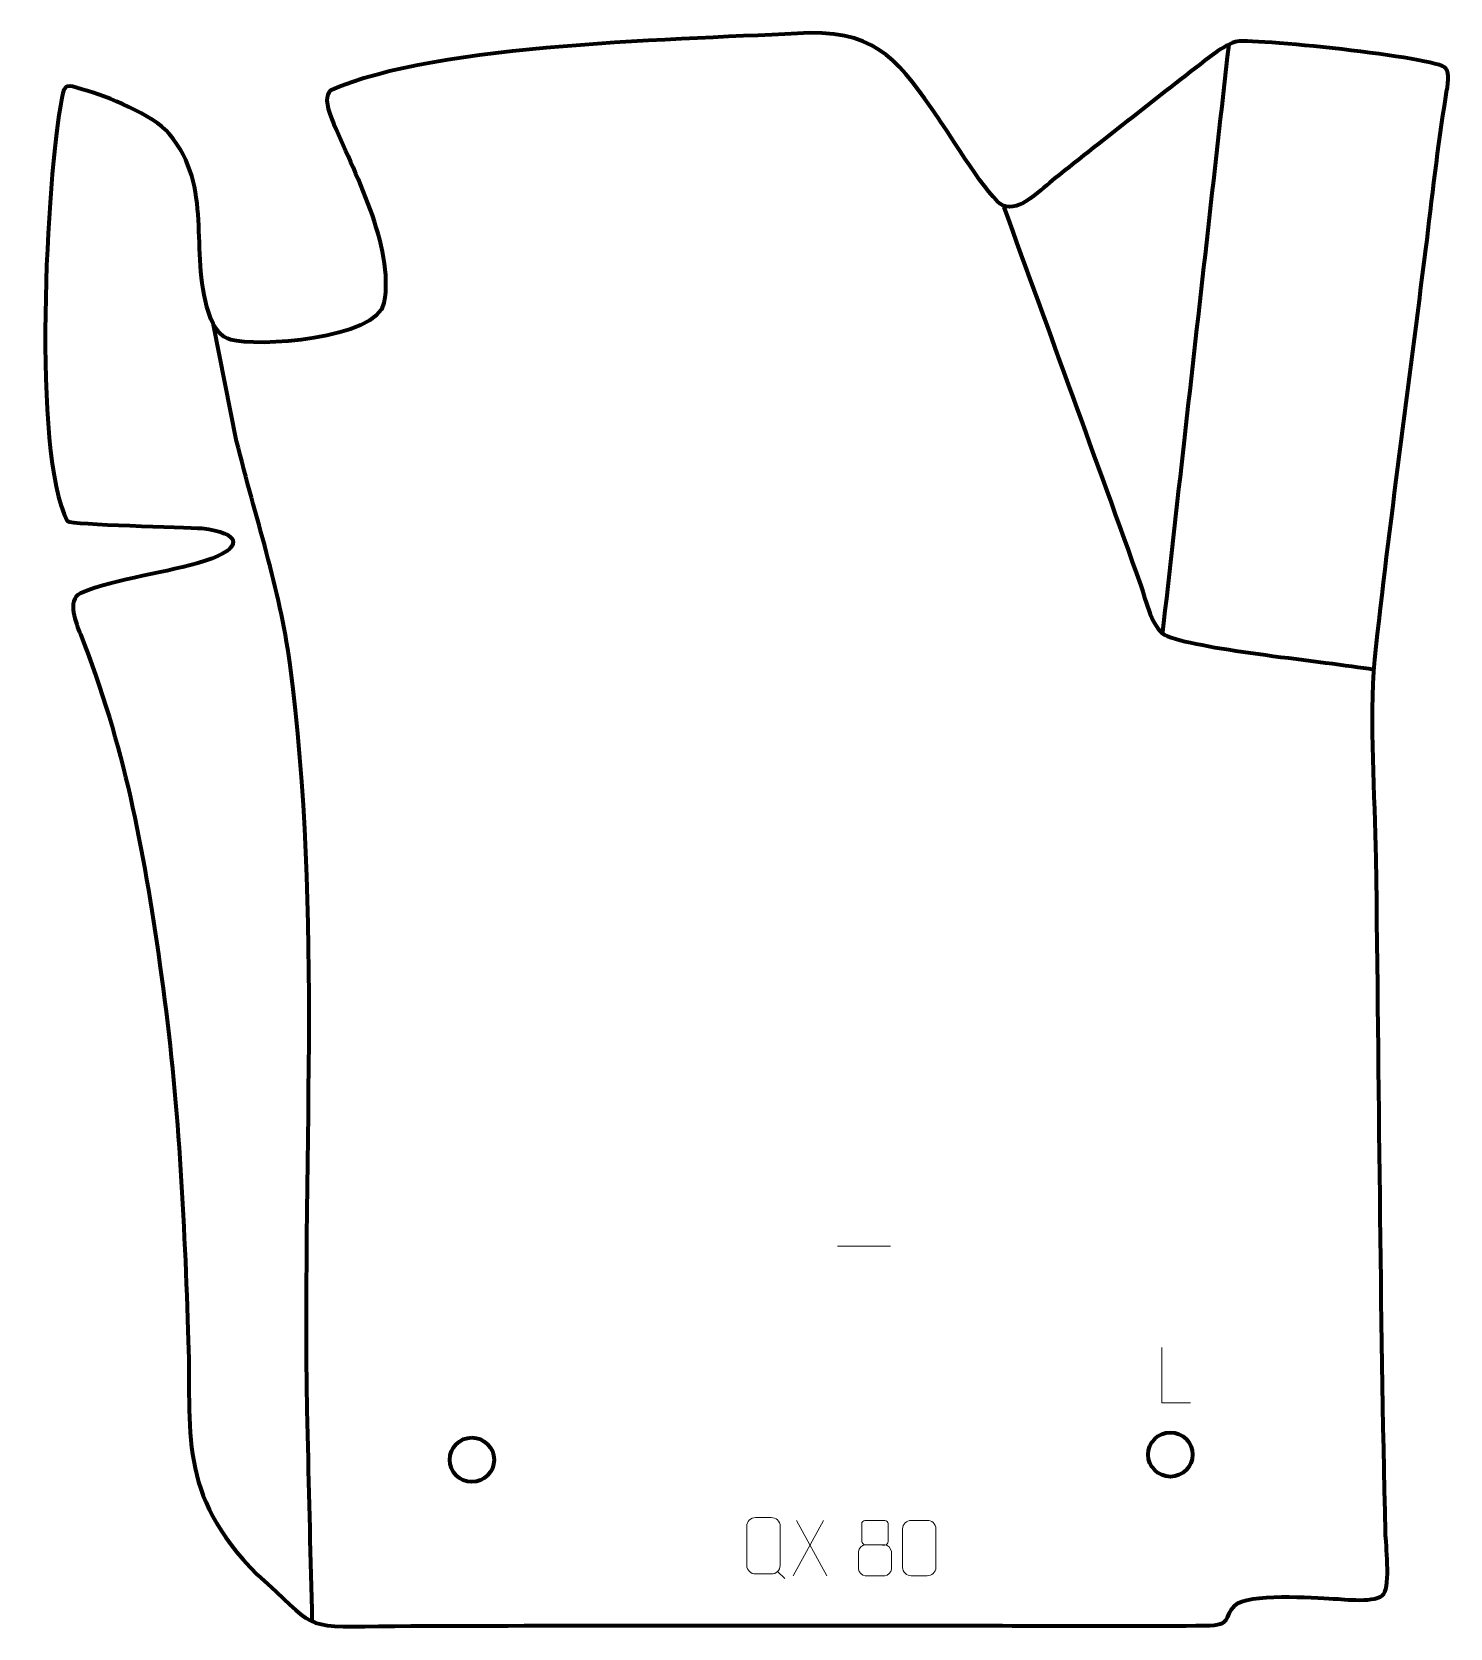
# Model space of a CAD drawing. Header units: millimetres. Extents: x -567 to 73, y 44 to 764.
import ezdxf

# ---------------------------------------------------------------- set-up
doc = ezdxf.new("R2010")
doc.units = ezdxf.units.MM
doc.header["$MEASUREMENT"] = 0
doc.layers.add('layer 2', color=7, linetype='Continuous')
doc.layers.add('layer 3', color=7, linetype='Continuous')

msp = doc.modelspace()

# ---------------------------------------------------------------- linework, layer by layer
at = {"layer": 'layer 2', "color": 142, "lineweight": 200}
for centre in [(-368.3863, 119.8181), (-53.2674, 122.1464)]:
    msp.add_ellipse(centre, major_axis=(0, 10), ratio=1, dxfattribs=at)
at = {"layer": 'layer 2', "color": 142, "lineweight": 158}
for points, knots in [([(-56.7782, 491.8896), (-53.485, 521.1539), (-50.1918, 550.4181), (-46.8986, 579.6824), (-46.8986, 579.6824), (-43.5495, 609.4427), (-40.2005, 639.203), (-36.8515, 668.9633), (-36.8515, 668.9633), (-33.5025, 698.7235), (-30.1534, 728.4838), (-26.8044, 758.2441)], [0, 0, 0, 0, 0.25, 0.25, 0.25, 0.25, 0.5, 0.5, 0.5, 0.5, 1, 1, 1, 1]), ([(-128.4151, 684.9036), (-107.8101, 628.0031), (-86.976, 571.1789), (-66.6003, 514.1963), (-66.6003, 514.1963), (-64.2446, 507.6083), (-61.622, 493.9493), (-54.6174, 491.3265), (-54.6174, 491.3265), (-37.5964, 484.9532), (15.508, 480.1043), (38.5936, 476.3355)], [0, 0, 0, 0, 0.25, 0.25, 0.25, 0.25, 0.5, 0.5, 0.5, 0.5, 1, 1, 1, 1]), ([(-440.414, 46.8782), (-441.0934, 74.8725), (-441.7728, 102.8669), (-442.4521, 130.8612), (-442.4521, 130.8612), (-445.4278, 253.4833), (-435.3012, 364.4784), (-450.5841, 479.5138), (-450.5841, 479.5138), (-454.9668, 512.5029), (-466.1744, 545.1567), (-474.5528, 579.334), (-474.5528, 579.334), (-474.5528, 579.334), (-484.9298, 631.8324), (-484.9298, 631.8324)], [0, 0, 0, 0, 0.2, 0.2, 0.2, 0.2, 0.4, 0.4, 0.4, 0.4, 0.6, 0.6, 0.6, 0.6, 1, 1, 1, 1])]:
    msp.add_open_spline(points, degree=3, knots=knots, dxfattribs=at)
at = {"layer": 'layer 2', "color": 250, "lineweight": 9}
for points in [[(-203.4551, 216.2195), (-203.4551, 216.2195), (-179.4771, 216.2195), (-179.4771, 216.2195)], [(-209.701, 92.415), (-209.701, 92.415), (-223.4416, 67.5192), (-223.4416, 67.5192)], [(-221.987, 92.415), (-221.987, 92.415), (-208.2464, 67.4615), (-208.2464, 67.4615)], [(-230.4971, 69.3906), (-230.4971, 69.3906), (-227.2869, 66.1837), (-227.2869, 66.1837)]]:
    msp.add_open_spline(points, degree=3, dxfattribs=at)
for points, knots in [([(-44.233, 145.5345), (-44.233, 145.5345), (-57.1821, 145.5345), (-57.1821, 145.5345), (-57.1821, 145.5345), (-57.1821, 145.5345), (-57.1821, 170.4881), (-57.1821, 170.4881)], [0, 0, 0, 0, 0.33333333, 0.33333333, 0.33333333, 0.33333333, 1, 1, 1, 1]), ([(-240.4272, 93.692), (-238.0594, 93.692), (-235.6914, 93.692), (-233.3234, 93.692), (-233.3234, 93.692), (-231.3416, 93.7282), (-229.3143, 92.2097), (-229.2872, 89.7281), (-229.2872, 89.7281), (-229.2875, 83.8775), (-229.2875, 78.0266), (-229.2872, 72.1752), (-229.2872, 72.1752), (-229.4294, 69.8099), (-231.1369, 68.3036), (-233.3234, 68.2926), (-233.3234, 68.2926), (-235.6974, 68.2931), (-238.0712, 68.2931), (-240.4447, 68.2926), (-240.4447, 68.2926), (-242.4046, 68.1854), (-244.4124, 70.1039), (-244.4009, 72.1576), (-244.4009, 72.1576), (-244.4006, 78.0316), (-244.4006, 83.9054), (-244.4009, 89.7788), (-244.4009, 89.7788), (-244.3966, 91.9554), (-242.6184, 93.7057), (-240.4272, 93.692)], [0, 0, 0, 0, 0.11111111, 0.11111111, 0.11111111, 0.11111111, 0.22222222, 0.22222222, 0.22222222, 0.22222222, 0.33333333, 0.33333333, 0.33333333, 0.33333333, 0.44444444, 0.44444444, 0.44444444, 0.44444444, 0.55555556, 0.55555556, 0.55555556, 0.55555556, 0.66666667, 0.66666667, 0.66666667, 0.66666667, 0.77777778, 0.77777778, 0.77777778, 0.77777778, 1, 1, 1, 1]), ([(-192.5247, 90.978), (-192.5247, 88.765), (-192.5247, 85.0827), (-192.5247, 82.8694), (-192.5247, 82.8694), (-192.5097, 82.362), (-191.7023, 81.4306), (-191.0022, 81.4318), (-191.0022, 81.4318), (-188.0323, 81.432), (-185.0621, 81.3471), (-182.0917, 81.3468), (-182.0917, 81.3468), (-181.2946, 81.351), (-180.5739, 82.1413), (-180.5765, 82.862), (-180.5765, 82.862), (-180.5768, 85.078), (-180.5768, 88.7627), (-180.5765, 90.978), (-180.5765, 90.978), (-180.595, 91.6888), (-181.2064, 92.4492), (-182.0403, 92.4418), (-182.0403, 92.4418), (-185.0574, 92.4415), (-188.0743, 92.4415), (-191.0909, 92.4418), (-191.0909, 92.4418), (-191.7173, 92.4494), (-192.5414, 91.7384), (-192.5247, 90.978)], [0, 0, 0, 0, 0.11111111, 0.11111111, 0.11111111, 0.11111111, 0.22222222, 0.22222222, 0.22222222, 0.22222222, 0.33333333, 0.33333333, 0.33333333, 0.33333333, 0.44444444, 0.44444444, 0.44444444, 0.44444444, 0.55555556, 0.55555556, 0.55555556, 0.55555556, 0.66666667, 0.66666667, 0.66666667, 0.66666667, 0.77777778, 0.77777778, 0.77777778, 0.77777778, 1, 1, 1, 1]), ([(-170.152, 92.4664), (-167.7859, 92.4664), (-165.4194, 92.4664), (-163.0529, 92.4664), (-163.0529, 92.4664), (-161.0724, 92.502), (-159.0464, 91.0077), (-159.0193, 88.5656), (-159.0193, 88.5656), (-159.0197, 82.8082), (-159.0197, 77.0504), (-159.0193, 71.2922), (-159.0193, 71.2922), (-159.1614, 68.9646), (-160.8678, 67.4823), (-163.0529, 67.4715), (-163.0529, 67.4715), (-165.4253, 67.4719), (-167.7977, 67.4719), (-170.1697, 67.4715), (-170.1697, 67.4715), (-172.1282, 67.3659), (-174.1346, 69.2538), (-174.1232, 71.2748), (-174.1232, 71.2748), (-174.1228, 77.0554), (-174.1228, 82.8357), (-174.1232, 88.6155), (-174.1232, 88.6155), (-174.1189, 90.7575), (-172.3418, 92.48), (-170.152, 92.4664)], [0, 0, 0, 0, 0.11111111, 0.11111111, 0.11111111, 0.11111111, 0.22222222, 0.22222222, 0.22222222, 0.22222222, 0.33333333, 0.33333333, 0.33333333, 0.33333333, 0.44444444, 0.44444444, 0.44444444, 0.44444444, 0.55555556, 0.55555556, 0.55555556, 0.55555556, 0.66666667, 0.66666667, 0.66666667, 0.66666667, 0.77777778, 0.77777778, 0.77777778, 0.77777778, 1, 1, 1, 1]), ([(-193.9835, 78.4598), (-193.9835, 75.289), (-193.9835, 73.5869), (-193.9835, 70.4155), (-193.9835, 70.4155), (-193.992, 69.1936), (-192.2941, 67.5009), (-191.0415, 67.4924), (-191.0415, 67.4924), (-188.0584, 67.4927), (-185.0751, 67.4927), (-182.0917, 67.4924), (-182.0917, 67.4924), (-180.7684, 67.5041), (-179.148, 69.1257), (-179.1591, 70.4249), (-179.1591, 70.4249), (-179.1594, 73.5931), (-179.1594, 75.2919), (-179.1591, 78.4598), (-179.1591, 78.4598), (-179.2288, 79.8402), (-180.8066, 81.4188), (-182.112, 81.4127), (-182.112, 81.4127), (-185.0886, 81.4124), (-188.0652, 81.4124), (-191.0415, 81.4127), (-191.0415, 81.4127), (-192.121, 81.4191), (-193.9673, 79.8402), (-193.9835, 78.4598)], [0, 0, 0, 0, 0.11111111, 0.11111111, 0.11111111, 0.11111111, 0.22222222, 0.22222222, 0.22222222, 0.22222222, 0.33333333, 0.33333333, 0.33333333, 0.33333333, 0.44444444, 0.44444444, 0.44444444, 0.44444444, 0.55555556, 0.55555556, 0.55555556, 0.55555556, 0.66666667, 0.66666667, 0.66666667, 0.66666667, 0.77777778, 0.77777778, 0.77777778, 0.77777778, 1, 1, 1, 1])]:
    msp.add_open_spline(points, degree=3, knots=knots, dxfattribs=at)
at = {"layer": 'layer 3', "color": 242, "lineweight": 158}
msp.add_open_spline([(-487.1521, 637.2701), (-484.6291, 629.3103), (-481.3969, 626.4327), (-477.1198, 625.0743), (-477.1198, 625.0743), (-466.1188, 621.5802), (-411.1351, 625.2768), (-408.0878, 641.674), (-408.0878, 641.674), (-403.3328, 667.2608), (-421.961, 701.1708), (-431.5611, 724.5032), (-431.5611, 724.5032), (-434.5263, 731.71), (-434.333, 735.3943), (-432.1631, 737.4639), (-432.1631, 737.4639), (-384.5422, 759.0054), (-271.8011, 760.3645), (-216.0466, 763.5158), (-216.0466, 763.5158), (-184.3451, 763.923), (-174.8977, 749.3576), (-157.9719, 725.1535), (-157.9719, 725.1535), (-153.1693, 718.093), (-134.6101, 687.9229), (-128.7883, 685.5696), (-128.7883, 685.5696), (-121.166, 682.4884), (-111.2692, 693.2266), (-105.5243, 697.8056), (-105.5243, 697.8056), (-82.2785, 716.1357), (-58.893, 734.5656), (-35.5083, 752.7066), (-35.5083, 752.7066), (-30.8731, 756.2002), (-27.2069, 758.3047), (-23.8999, 759.4638), (-23.8999, 759.4638), (-18.7299, 761.2758), (67.3326, 752.6067), (71.0713, 747.4832), (71.0713, 747.4832), (72.941, 744.9208), (72.0272, 740.812), (71.0374, 734.7026), (71.0374, 734.7026), (67.4173, 712.3582), (64.8252, 688.4681), (62.0001, 665.8993), (62.0001, 665.8993), (54.2932, 604.3476), (45.7424, 542.4938), (38.9264, 480.8812), (38.9264, 480.8812), (36.5391, 451.8652), (39.1575, 420.3576), (39.5692, 390.9907), (39.5692, 390.9907), (40.9748, 289.6462), (41.4349, 188.2433), (43.7934, 86.9192), (43.7934, 86.9192), (44.0291, 81.7826), (46.0035, 63.3263), (43.0792, 59.3261), (43.0792, 59.3261), (39.9219, 55.0072), (24.9936, 56.9371), (20.1214, 57.1426), (20.1214, 57.1426), (11.2713, 57.5429), (-18.384, 59.8919), (-24.2376, 54.0517), (-24.2376, 54.0517), (-29.5393, 48.7623), (-24.7704, 45.2204), (-37.5001, 45.0416), (-37.5001, 45.0416), (-83.8342, 44.5274), (-130.4958, 45.142), (-176.8906, 45.0823), (-176.8906, 45.0823), (-254.7445, 44.9823), (-332.6649, 45.1099), (-410.51, 44.7824), (-410.51, 44.7824), (-446.0027, 43.8765), (-438.8675, 44.6875), (-465.1818, 67.8592), (-465.1818, 67.8592), (-501.8981, 105.5651), (-494.6488, 130.0493), (-496.5227, 178.131), (-496.5227, 178.131), (-498.4, 234.5896), (-501.1002, 286.8641), (-509.1722, 342.9421), (-509.1722, 342.9421), (-516.7063, 396.1507), (-525.2224, 441.8223), (-545.043, 492.1851), (-545.043, 492.1851), (-546.8898, 496.8776), (-551.4709, 507.6262), (-545.092, 510.6604), (-545.092, 510.6604), (-528.0568, 517.6671), (-506.2462, 519.7054), (-488.6911, 525.3445), (-488.6911, 525.3445), (-471.0149, 531.0224), (-472.3944, 537.9905), (-490.2482, 540.0106), (-490.2482, 540.0106), (-498.0835, 540.6182), (-548.6539, 541.5066), (-550.9865, 543.3021), (-550.9865, 543.3021), (-566.9198, 573.8867), (-560.4964, 697.7709), (-553.4323, 734.2613), (-553.4323, 734.2613), (-552.1908, 740.6741), (-551.2841, 740.1382), (-544.0608, 738.0187), (-544.0608, 738.0187), (-532.927, 734.7519), (-512.2703, 726.7073), (-504.9507, 717.9461), (-504.9507, 717.9461), (-484.5638, 693.5437), (-496.1686, 665.7164), (-487.1521, 637.2701)], degree=3, knots=[0, 0, 0, 0, 0.02857143, 0.02857143, 0.02857143, 0.02857143, 0.05714286, 0.05714286, 0.05714286, 0.05714286, 0.08571429, 0.08571429, 0.08571429, 0.08571429, 0.11428571, 0.11428571, 0.11428571, 0.11428571, 0.14285714, 0.14285714, 0.14285714, 0.14285714, 0.17142857, 0.17142857, 0.17142857, 0.17142857, 0.2, 0.2, 0.2, 0.2, 0.22857143, 0.22857143, 0.22857143, 0.22857143, 0.25714286, 0.25714286, 0.25714286, 0.25714286, 0.28571429, 0.28571429, 0.28571429, 0.28571429, 0.31428571, 0.31428571, 0.31428571, 0.31428571, 0.34285714, 0.34285714, 0.34285714, 0.34285714, 0.37142857, 0.37142857, 0.37142857, 0.37142857, 0.4, 0.4, 0.4, 0.4, 0.42857143, 0.42857143, 0.42857143, 0.42857143, 0.45714286, 0.45714286, 0.45714286, 0.45714286, 0.48571429, 0.48571429, 0.48571429, 0.48571429, 0.51428571, 0.51428571, 0.51428571, 0.51428571, 0.54285714, 0.54285714, 0.54285714, 0.54285714, 0.57142857, 0.57142857, 0.57142857, 0.57142857, 0.6, 0.6, 0.6, 0.6, 0.62857143, 0.62857143, 0.62857143, 0.62857143, 0.65714286, 0.65714286, 0.65714286, 0.65714286, 0.68571429, 0.68571429, 0.68571429, 0.68571429, 0.71428571, 0.71428571, 0.71428571, 0.71428571, 0.74285714, 0.74285714, 0.74285714, 0.74285714, 0.77142857, 0.77142857, 0.77142857, 0.77142857, 0.8, 0.8, 0.8, 0.8, 0.82857143, 0.82857143, 0.82857143, 0.82857143, 0.85714286, 0.85714286, 0.85714286, 0.85714286, 0.88571429, 0.88571429, 0.88571429, 0.88571429, 0.91428571, 0.91428571, 0.91428571, 0.91428571, 0.94285714, 0.94285714, 0.94285714, 0.94285714, 1, 1, 1, 1], dxfattribs=at)

doc.saveas('drawing.dxf')
